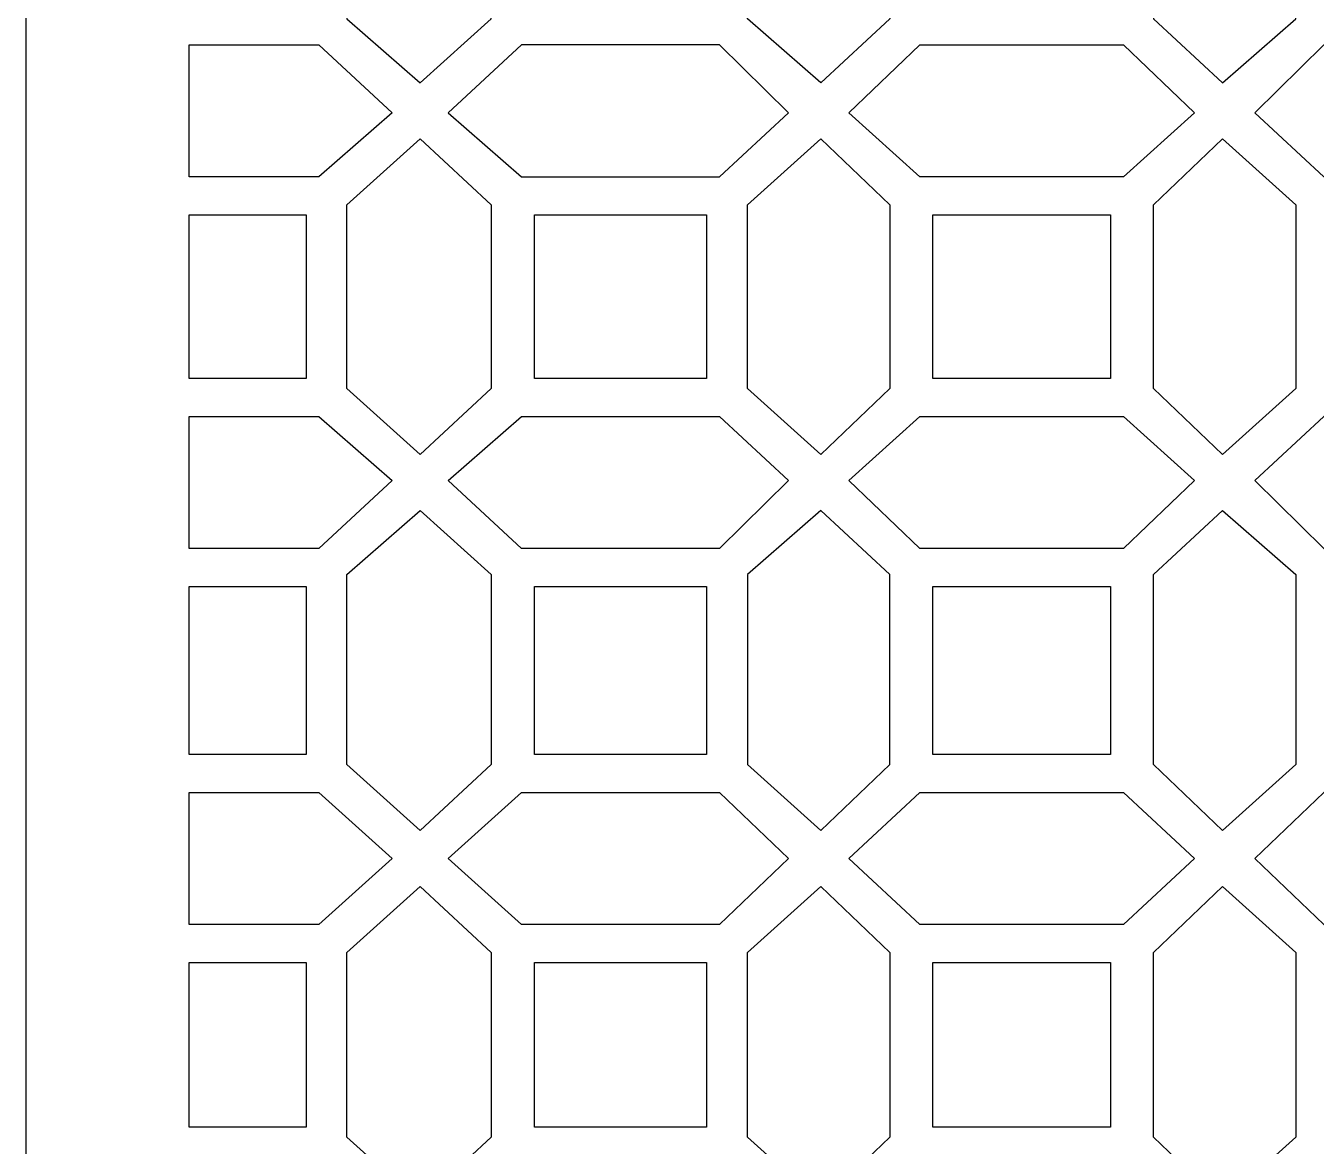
# Model space of a CAD drawing. Header units: centimetres. Extents: x -15.2 to -1.9, y -9.5 to 9.5.
# Drawn here: x -15.181 to -12.348, y -2.663 to -0.204 of the extents above; entities that cross this region are included whole.
import ezdxf

# ---------------------------------------------------------------- set-up
doc = ezdxf.new("R2010")
doc.units = ezdxf.units.CM
doc.header["$MEASUREMENT"] = 0
doc.layers.add('layer 1', color=7, linetype='Continuous')

msp = doc.modelspace()

# ---------------------------------------------------------------- linework, layer by layer
at = {"layer": 'layer 1', "color": 250}
for points, knots in [([(-15.18113, 9.50001), (-15.18113, 9.50001), (-9.08679, 9.50001), (-9.08679, 9.50001), (-9.08679, 9.50001), (-9.08679, 9.50001), (-9.08679, -9.5), (-9.08679, -9.5), (-9.08679, -9.5), (-9.08679, -9.5), (-15.18113, -9.5), (-15.18113, -9.5), (-15.18113, -9.5), (-15.18113, -9.5), (-15.18113, 9.50001), (-15.18113, 9.50001)], [0, 0, 0, 0, 0.2, 0.2, 0.2, 0.2, 0.4, 0.4, 0.4, 0.4, 0.6, 0.6, 0.6, 0.6, 1, 1, 1, 1]), ([(-14.15913, 0.22852), (-14.15913, 0.22852), (-14.15913, -0.1885), (-14.15913, -0.1885), (-14.15913, -0.1885), (-14.15913, -0.1885), (-14.31517, -0.32898), (-14.31517, -0.32898), (-14.31517, -0.32898), (-14.31517, -0.32898), (-14.4759, -0.18851), (-14.4759, -0.18851), (-14.4759, -0.18851), (-14.4759, -0.18851), (-14.4759, 0.22852), (-14.4759, 0.22852), (-14.4759, 0.22852), (-14.4759, 0.22852), (-14.31516, 0.37357), (-14.31516, 0.37357), (-14.31516, 0.37357), (-14.31516, 0.37357), (-14.15913, 0.22852), (-14.15913, 0.22852)], [0, 0, 0, 0, 0.1428571, 0.1428571, 0.1428571, 0.1428571, 0.2857143, 0.2857143, 0.2857143, 0.2857143, 0.4285714, 0.4285714, 0.4285714, 0.4285714, 0.5714286, 0.5714286, 0.5714286, 0.5714286, 0.7142857, 0.7142857, 0.7142857, 0.7142857, 1, 1, 1, 1]), ([(-13.59644, 0.22852), (-13.59644, 0.22852), (-13.59643, -0.1885), (-13.59643, -0.1885), (-13.59643, -0.1885), (-13.59643, -0.1885), (-13.43547, -0.32898), (-13.43547, -0.32898), (-13.43547, -0.32898), (-13.43547, -0.32898), (-13.28414, -0.18851), (-13.28414, -0.18851), (-13.28414, -0.18851), (-13.28414, -0.18851), (-13.28414, 0.22852), (-13.28414, 0.22852), (-13.28414, 0.22852), (-13.28414, 0.22852), (-13.43546, 0.37357), (-13.43546, 0.37357), (-13.43546, 0.37357), (-13.43546, 0.37357), (-13.59644, 0.22852), (-13.59644, 0.22852)], [0, 0, 0, 0, 0.1428571, 0.1428571, 0.1428571, 0.1428571, 0.2857143, 0.2857143, 0.2857143, 0.2857143, 0.4285714, 0.4285714, 0.4285714, 0.4285714, 0.5714286, 0.5714286, 0.5714286, 0.5714286, 0.7142857, 0.7142857, 0.7142857, 0.7142857, 1, 1, 1, 1]), ([(-12.39269, 0.22852), (-12.39269, 0.22852), (-12.39269, -0.1885), (-12.39269, -0.1885), (-12.39269, -0.1885), (-12.39269, -0.1885), (-12.55366, -0.32898), (-12.55366, -0.32898), (-12.55366, -0.32898), (-12.55366, -0.32898), (-12.70498, -0.18851), (-12.70498, -0.18851), (-12.70498, -0.18851), (-12.70498, -0.18851), (-12.70498, 0.22852), (-12.70498, 0.22852), (-12.70498, 0.22852), (-12.70498, 0.22852), (-12.55366, 0.37357), (-12.55366, 0.37357), (-12.55366, 0.37357), (-12.55366, 0.37357), (-12.39269, 0.22852), (-12.39269, 0.22852)], [0, 0, 0, 0, 0.1428571, 0.1428571, 0.1428571, 0.1428571, 0.2857143, 0.2857143, 0.2857143, 0.2857143, 0.4285714, 0.4285714, 0.4285714, 0.4285714, 0.5714286, 0.5714286, 0.5714286, 0.5714286, 0.7142857, 0.7142857, 0.7142857, 0.7142857, 1, 1, 1, 1]), ([(-14.82264, -0.53542), (-14.82264, -0.53542), (-14.75845, -0.53542), (-14.75845, -0.53542), (-14.75845, -0.53542), (-14.75845, -0.53542), (-14.53755, -0.53542), (-14.53755, -0.53542), (-14.53755, -0.53542), (-14.53755, -0.53542), (-14.37681, -0.39495), (-14.37681, -0.39495), (-14.37681, -0.39495), (-14.37681, -0.39495), (-14.53755, -0.24553), (-14.53755, -0.24553), (-14.53755, -0.24553), (-14.53755, -0.24553), (-14.75845, -0.24553), (-14.75845, -0.24553), (-14.75845, -0.24553), (-14.75845, -0.24553), (-14.82264, -0.24553), (-14.82264, -0.24553), (-14.82264, -0.24553), (-14.82264, -0.24553), (-14.82264, -0.53542), (-14.82264, -0.53542)], [0, 0, 0, 0, 0.125, 0.125, 0.125, 0.125, 0.25, 0.25, 0.25, 0.25, 0.375, 0.375, 0.375, 0.375, 0.5, 0.5, 0.5, 0.5, 0.625, 0.625, 0.625, 0.625, 0.75, 0.75, 0.75, 0.75, 1, 1, 1, 1]), ([(-14.09277, -0.53543), (-14.09277, -0.53543), (-14.25373, -0.39496), (-14.25373, -0.39496), (-14.25373, -0.39496), (-14.25373, -0.39496), (-14.09277, -0.24553), (-14.09277, -0.24553), (-14.09277, -0.24553), (-14.09277, -0.24553), (-13.65786, -0.24553), (-13.65786, -0.24553), (-13.65786, -0.24553), (-13.65786, -0.24553), (-13.50653, -0.39495), (-13.50653, -0.39495), (-13.50653, -0.39495), (-13.50653, -0.39495), (-13.65786, -0.53542), (-13.65786, -0.53542), (-13.65786, -0.53542), (-13.65786, -0.53542), (-14.09277, -0.53543), (-14.09277, -0.53543)], [0, 0, 0, 0, 0.1428571, 0.1428571, 0.1428571, 0.1428571, 0.2857143, 0.2857143, 0.2857143, 0.2857143, 0.4285714, 0.4285714, 0.4285714, 0.4285714, 0.5714286, 0.5714286, 0.5714286, 0.5714286, 0.7142857, 0.7142857, 0.7142857, 0.7142857, 1, 1, 1, 1]), ([(-12.99456, -0.24553), (-12.99456, -0.24553), (-13.21802, -0.24553), (-13.21802, -0.24553), (-13.21802, -0.24553), (-13.21802, -0.24553), (-13.37404, -0.39495), (-13.37404, -0.39495), (-13.37404, -0.39495), (-13.37404, -0.39495), (-13.21802, -0.53542), (-13.21802, -0.53542), (-13.21802, -0.53542), (-13.21802, -0.53542), (-12.99456, -0.53542), (-12.99456, -0.53542), (-12.99456, -0.53542), (-12.99456, -0.53542), (-12.7711, -0.53542), (-12.7711, -0.53542), (-12.7711, -0.53542), (-12.7711, -0.53542), (-12.61509, -0.39495), (-12.61509, -0.39495), (-12.61509, -0.39495), (-12.61509, -0.39495), (-12.7711, -0.24553), (-12.7711, -0.24553), (-12.7711, -0.24553), (-12.7711, -0.24553), (-12.99456, -0.24553), (-12.99456, -0.24553)], [0, 0, 0, 0, 0.1111111, 0.1111111, 0.1111111, 0.1111111, 0.2222222, 0.2222222, 0.2222222, 0.2222222, 0.3333333, 0.3333333, 0.3333333, 0.3333333, 0.4444444, 0.4444444, 0.4444444, 0.4444444, 0.5555556, 0.5555556, 0.5555556, 0.5555556, 0.6666667, 0.6666667, 0.6666667, 0.6666667, 0.7777778, 0.7777778, 0.7777778, 0.7777778, 1, 1, 1, 1]), ([(-11.89636, -0.53543), (-11.89636, -0.53543), (-11.73539, -0.39496), (-11.73539, -0.39496), (-11.73539, -0.39496), (-11.73539, -0.39496), (-11.89635, -0.24553), (-11.89635, -0.24553), (-11.89635, -0.24553), (-11.89635, -0.24553), (-12.33126, -0.24553), (-12.33126, -0.24553), (-12.33126, -0.24553), (-12.33126, -0.24553), (-12.48259, -0.39495), (-12.48259, -0.39495), (-12.48259, -0.39495), (-12.48259, -0.39495), (-12.33126, -0.53542), (-12.33126, -0.53542), (-12.33126, -0.53542), (-12.33126, -0.53542), (-11.89636, -0.53543), (-11.89636, -0.53543)], [0, 0, 0, 0, 0.1428571, 0.1428571, 0.1428571, 0.1428571, 0.2857143, 0.2857143, 0.2857143, 0.2857143, 0.4285714, 0.4285714, 0.4285714, 0.4285714, 0.5714286, 0.5714286, 0.5714286, 0.5714286, 0.7142857, 0.7142857, 0.7142857, 0.7142857, 1, 1, 1, 1]), ([(-14.15913, -0.79853), (-14.15913, -0.79853), (-14.15913, -0.5968), (-14.15913, -0.5968), (-14.15913, -0.5968), (-14.15913, -0.5968), (-14.31516, -0.45197), (-14.31516, -0.45197), (-14.31516, -0.45197), (-14.31516, -0.45197), (-14.4759, -0.59681), (-14.4759, -0.59681), (-14.4759, -0.59681), (-14.4759, -0.59681), (-14.4759, -0.79853), (-14.4759, -0.79853), (-14.4759, -0.79853), (-14.4759, -0.79853), (-14.4759, -1.00025), (-14.4759, -1.00025), (-14.4759, -1.00025), (-14.4759, -1.00025), (-14.31516, -1.14509), (-14.31516, -1.14509), (-14.31516, -1.14509), (-14.31516, -1.14509), (-14.15913, -1.00026), (-14.15913, -1.00026), (-14.15913, -1.00026), (-14.15913, -1.00026), (-14.15913, -0.79853), (-14.15913, -0.79853)], [0, 0, 0, 0, 0.1111111, 0.1111111, 0.1111111, 0.1111111, 0.2222222, 0.2222222, 0.2222222, 0.2222222, 0.3333333, 0.3333333, 0.3333333, 0.3333333, 0.4444444, 0.4444444, 0.4444444, 0.4444444, 0.5555556, 0.5555556, 0.5555556, 0.5555556, 0.6666667, 0.6666667, 0.6666667, 0.6666667, 0.7777778, 0.7777778, 0.7777778, 0.7777778, 1, 1, 1, 1]), ([(-13.28414, -0.79853), (-13.28414, -0.79853), (-13.28414, -0.5968), (-13.28414, -0.5968), (-13.28414, -0.5968), (-13.28414, -0.5968), (-13.43547, -0.45197), (-13.43547, -0.45197), (-13.43547, -0.45197), (-13.43547, -0.45197), (-13.59643, -0.5968), (-13.59643, -0.5968), (-13.59643, -0.5968), (-13.59643, -0.5968), (-13.59643, -0.79853), (-13.59643, -0.79853), (-13.59643, -0.79853), (-13.59643, -0.79853), (-13.59643, -1.00026), (-13.59643, -1.00026), (-13.59643, -1.00026), (-13.59643, -1.00026), (-13.43547, -1.14509), (-13.43547, -1.14509), (-13.43547, -1.14509), (-13.43547, -1.14509), (-13.28414, -1.00026), (-13.28414, -1.00026), (-13.28414, -1.00026), (-13.28414, -1.00026), (-13.28414, -0.79853), (-13.28414, -0.79853)], [0, 0, 0, 0, 0.1111111, 0.1111111, 0.1111111, 0.1111111, 0.2222222, 0.2222222, 0.2222222, 0.2222222, 0.3333333, 0.3333333, 0.3333333, 0.3333333, 0.4444444, 0.4444444, 0.4444444, 0.4444444, 0.5555556, 0.5555556, 0.5555556, 0.5555556, 0.6666667, 0.6666667, 0.6666667, 0.6666667, 0.7777778, 0.7777778, 0.7777778, 0.7777778, 1, 1, 1, 1]), ([(-12.39269, -0.79853), (-12.39269, -0.79853), (-12.39269, -0.5968), (-12.39269, -0.5968), (-12.39269, -0.5968), (-12.39269, -0.5968), (-12.55365, -0.45197), (-12.55365, -0.45197), (-12.55365, -0.45197), (-12.55365, -0.45197), (-12.70498, -0.5968), (-12.70498, -0.5968), (-12.70498, -0.5968), (-12.70498, -0.5968), (-12.70498, -0.79853), (-12.70498, -0.79853), (-12.70498, -0.79853), (-12.70498, -0.79853), (-12.70498, -1.00026), (-12.70498, -1.00026), (-12.70498, -1.00026), (-12.70498, -1.00026), (-12.55365, -1.14509), (-12.55365, -1.14509), (-12.55365, -1.14509), (-12.55365, -1.14509), (-12.39269, -1.00026), (-12.39269, -1.00026), (-12.39269, -1.00026), (-12.39269, -1.00026), (-12.39269, -0.79853), (-12.39269, -0.79853)], [0, 0, 0, 0, 0.1111111, 0.1111111, 0.1111111, 0.1111111, 0.2222222, 0.2222222, 0.2222222, 0.2222222, 0.3333333, 0.3333333, 0.3333333, 0.3333333, 0.4444444, 0.4444444, 0.4444444, 0.4444444, 0.5555556, 0.5555556, 0.5555556, 0.5555556, 0.6666667, 0.6666667, 0.6666667, 0.6666667, 0.7777778, 0.7777778, 0.7777778, 0.7777778, 1, 1, 1, 1]), ([(-14.82264, -0.97819), (-14.82264, -0.97819), (-14.75845, -0.97819), (-14.75845, -0.97819), (-14.75845, -0.97819), (-14.75845, -0.97819), (-14.56579, -0.97819), (-14.56579, -0.97819), (-14.56579, -0.97819), (-14.56579, -0.97819), (-14.56579, -0.79853), (-14.56579, -0.79853), (-14.56579, -0.79853), (-14.56579, -0.79853), (-14.56579, -0.61887), (-14.56579, -0.61887), (-14.56579, -0.61887), (-14.56579, -0.61887), (-14.75845, -0.61887), (-14.75845, -0.61887), (-14.75845, -0.61887), (-14.75845, -0.61887), (-14.82264, -0.61887), (-14.82264, -0.61887), (-14.82264, -0.61887), (-14.82264, -0.61887), (-14.82264, -0.97819), (-14.82264, -0.97819)], [0, 0, 0, 0, 0.125, 0.125, 0.125, 0.125, 0.25, 0.25, 0.25, 0.25, 0.375, 0.375, 0.375, 0.375, 0.5, 0.5, 0.5, 0.5, 0.625, 0.625, 0.625, 0.625, 0.75, 0.75, 0.75, 0.75, 1, 1, 1, 1]), ([(-13.68633, -0.79853), (-13.68633, -0.79853), (-13.68634, -0.61887), (-13.68634, -0.61887), (-13.68634, -0.61887), (-13.68634, -0.61887), (-14.06452, -0.61887), (-14.06452, -0.61887), (-14.06452, -0.61887), (-14.06452, -0.61887), (-14.06452, -0.79853), (-14.06452, -0.79853), (-14.06452, -0.79853), (-14.06452, -0.79853), (-14.06452, -0.97819), (-14.06452, -0.97819), (-14.06452, -0.97819), (-14.06452, -0.97819), (-13.68634, -0.97819), (-13.68634, -0.97819), (-13.68634, -0.97819), (-13.68634, -0.97819), (-13.68633, -0.79853), (-13.68633, -0.79853)], [0, 0, 0, 0, 0.1428571, 0.1428571, 0.1428571, 0.1428571, 0.2857143, 0.2857143, 0.2857143, 0.2857143, 0.4285714, 0.4285714, 0.4285714, 0.4285714, 0.5714286, 0.5714286, 0.5714286, 0.5714286, 0.7142857, 0.7142857, 0.7142857, 0.7142857, 1, 1, 1, 1]), ([(-12.79935, -0.79853), (-12.79935, -0.79853), (-12.79935, -0.61887), (-12.79935, -0.61887), (-12.79935, -0.61887), (-12.79935, -0.61887), (-12.99456, -0.61887), (-12.99456, -0.61887), (-12.99456, -0.61887), (-12.99456, -0.61887), (-13.18977, -0.61887), (-13.18977, -0.61887), (-13.18977, -0.61887), (-13.18977, -0.61887), (-13.18977, -0.79853), (-13.18977, -0.79853), (-13.18977, -0.79853), (-13.18977, -0.79853), (-13.18977, -0.97819), (-13.18977, -0.97819), (-13.18977, -0.97819), (-13.18977, -0.97819), (-12.99456, -0.97819), (-12.99456, -0.97819), (-12.99456, -0.97819), (-12.99456, -0.97819), (-12.79935, -0.97819), (-12.79935, -0.97819), (-12.79935, -0.97819), (-12.79935, -0.97819), (-12.79935, -0.79853), (-12.79935, -0.79853)], [0, 0, 0, 0, 0.1111111, 0.1111111, 0.1111111, 0.1111111, 0.2222222, 0.2222222, 0.2222222, 0.2222222, 0.3333333, 0.3333333, 0.3333333, 0.3333333, 0.4444444, 0.4444444, 0.4444444, 0.4444444, 0.5555556, 0.5555556, 0.5555556, 0.5555556, 0.6666667, 0.6666667, 0.6666667, 0.6666667, 0.7777778, 0.7777778, 0.7777778, 0.7777778, 1, 1, 1, 1]), ([(-14.82264, -1.35153), (-14.82264, -1.35153), (-14.75845, -1.35153), (-14.75845, -1.35153), (-14.75845, -1.35153), (-14.75845, -1.35153), (-14.53755, -1.35153), (-14.53755, -1.35153), (-14.53755, -1.35153), (-14.53755, -1.35153), (-14.37681, -1.20211), (-14.37681, -1.20211), (-14.37681, -1.20211), (-14.37681, -1.20211), (-14.53755, -1.06164), (-14.53755, -1.06164), (-14.53755, -1.06164), (-14.53755, -1.06164), (-14.75845, -1.06164), (-14.75845, -1.06164), (-14.75845, -1.06164), (-14.75845, -1.06164), (-14.82264, -1.06164), (-14.82264, -1.06164), (-14.82264, -1.06164), (-14.82264, -1.06164), (-14.82264, -1.35153), (-14.82264, -1.35153)], [0, 0, 0, 0, 0.125, 0.125, 0.125, 0.125, 0.25, 0.25, 0.25, 0.25, 0.375, 0.375, 0.375, 0.375, 0.5, 0.5, 0.5, 0.5, 0.625, 0.625, 0.625, 0.625, 0.75, 0.75, 0.75, 0.75, 1, 1, 1, 1]), ([(-14.09277, -1.06163), (-14.09277, -1.06163), (-14.25373, -1.2021), (-14.25373, -1.2021), (-14.25373, -1.2021), (-14.25373, -1.2021), (-14.09277, -1.35153), (-14.09277, -1.35153), (-14.09277, -1.35153), (-14.09277, -1.35153), (-13.65786, -1.35153), (-13.65786, -1.35153), (-13.65786, -1.35153), (-13.65786, -1.35153), (-13.50653, -1.20211), (-13.50653, -1.20211), (-13.50653, -1.20211), (-13.50653, -1.20211), (-13.65786, -1.06164), (-13.65786, -1.06164), (-13.65786, -1.06164), (-13.65786, -1.06164), (-14.09277, -1.06163), (-14.09277, -1.06163)], [0, 0, 0, 0, 0.1428571, 0.1428571, 0.1428571, 0.1428571, 0.2857143, 0.2857143, 0.2857143, 0.2857143, 0.4285714, 0.4285714, 0.4285714, 0.4285714, 0.5714286, 0.5714286, 0.5714286, 0.5714286, 0.7142857, 0.7142857, 0.7142857, 0.7142857, 1, 1, 1, 1]), ([(-12.99456, -1.06164), (-12.99456, -1.06164), (-13.21802, -1.06164), (-13.21802, -1.06164), (-13.21802, -1.06164), (-13.21802, -1.06164), (-13.37404, -1.20211), (-13.37404, -1.20211), (-13.37404, -1.20211), (-13.37404, -1.20211), (-13.21802, -1.35153), (-13.21802, -1.35153), (-13.21802, -1.35153), (-13.21802, -1.35153), (-12.99456, -1.35153), (-12.99456, -1.35153), (-12.99456, -1.35153), (-12.99456, -1.35153), (-12.7711, -1.35153), (-12.7711, -1.35153), (-12.7711, -1.35153), (-12.7711, -1.35153), (-12.61509, -1.20211), (-12.61509, -1.20211), (-12.61509, -1.20211), (-12.61509, -1.20211), (-12.7711, -1.06164), (-12.7711, -1.06164), (-12.7711, -1.06164), (-12.7711, -1.06164), (-12.99456, -1.06164), (-12.99456, -1.06164)], [0, 0, 0, 0, 0.1111111, 0.1111111, 0.1111111, 0.1111111, 0.2222222, 0.2222222, 0.2222222, 0.2222222, 0.3333333, 0.3333333, 0.3333333, 0.3333333, 0.4444444, 0.4444444, 0.4444444, 0.4444444, 0.5555556, 0.5555556, 0.5555556, 0.5555556, 0.6666667, 0.6666667, 0.6666667, 0.6666667, 0.7777778, 0.7777778, 0.7777778, 0.7777778, 1, 1, 1, 1]), ([(-11.89636, -1.06163), (-11.89636, -1.06163), (-11.73539, -1.2021), (-11.73539, -1.2021), (-11.73539, -1.2021), (-11.73539, -1.2021), (-11.89635, -1.35153), (-11.89635, -1.35153), (-11.89635, -1.35153), (-11.89635, -1.35153), (-12.33126, -1.35153), (-12.33126, -1.35153), (-12.33126, -1.35153), (-12.33126, -1.35153), (-12.48259, -1.20211), (-12.48259, -1.20211), (-12.48259, -1.20211), (-12.48259, -1.20211), (-12.33126, -1.06164), (-12.33126, -1.06164), (-12.33126, -1.06164), (-12.33126, -1.06164), (-11.89636, -1.06163), (-11.89636, -1.06163)], [0, 0, 0, 0, 0.1428571, 0.1428571, 0.1428571, 0.1428571, 0.2857143, 0.2857143, 0.2857143, 0.2857143, 0.4285714, 0.4285714, 0.4285714, 0.4285714, 0.5714286, 0.5714286, 0.5714286, 0.5714286, 0.7142857, 0.7142857, 0.7142857, 0.7142857, 1, 1, 1, 1]), ([(-14.15913, -1.82558), (-14.15913, -1.82558), (-14.15913, -1.40856), (-14.15913, -1.40856), (-14.15913, -1.40856), (-14.15913, -1.40856), (-14.31517, -1.26808), (-14.31517, -1.26808), (-14.31517, -1.26808), (-14.31517, -1.26808), (-14.4759, -1.40855), (-14.4759, -1.40855), (-14.4759, -1.40855), (-14.4759, -1.40855), (-14.4759, -1.82558), (-14.4759, -1.82558), (-14.4759, -1.82558), (-14.4759, -1.82558), (-14.31516, -1.97063), (-14.31516, -1.97063), (-14.31516, -1.97063), (-14.31516, -1.97063), (-14.15913, -1.82558), (-14.15913, -1.82558)], [0, 0, 0, 0, 0.1428571, 0.1428571, 0.1428571, 0.1428571, 0.2857143, 0.2857143, 0.2857143, 0.2857143, 0.4285714, 0.4285714, 0.4285714, 0.4285714, 0.5714286, 0.5714286, 0.5714286, 0.5714286, 0.7142857, 0.7142857, 0.7142857, 0.7142857, 1, 1, 1, 1]), ([(-13.59644, -1.82558), (-13.59644, -1.82558), (-13.59643, -1.40856), (-13.59643, -1.40856), (-13.59643, -1.40856), (-13.59643, -1.40856), (-13.43547, -1.26808), (-13.43547, -1.26808), (-13.43547, -1.26808), (-13.43547, -1.26808), (-13.28414, -1.40855), (-13.28414, -1.40855), (-13.28414, -1.40855), (-13.28414, -1.40855), (-13.28414, -1.82558), (-13.28414, -1.82558), (-13.28414, -1.82558), (-13.28414, -1.82558), (-13.43546, -1.97063), (-13.43546, -1.97063), (-13.43546, -1.97063), (-13.43546, -1.97063), (-13.59644, -1.82558), (-13.59644, -1.82558)], [0, 0, 0, 0, 0.1428571, 0.1428571, 0.1428571, 0.1428571, 0.2857143, 0.2857143, 0.2857143, 0.2857143, 0.4285714, 0.4285714, 0.4285714, 0.4285714, 0.5714286, 0.5714286, 0.5714286, 0.5714286, 0.7142857, 0.7142857, 0.7142857, 0.7142857, 1, 1, 1, 1]), ([(-12.39269, -1.82558), (-12.39269, -1.82558), (-12.39269, -1.40856), (-12.39269, -1.40856), (-12.39269, -1.40856), (-12.39269, -1.40856), (-12.55366, -1.26808), (-12.55366, -1.26808), (-12.55366, -1.26808), (-12.55366, -1.26808), (-12.70498, -1.40855), (-12.70498, -1.40855), (-12.70498, -1.40855), (-12.70498, -1.40855), (-12.70498, -1.82558), (-12.70498, -1.82558), (-12.70498, -1.82558), (-12.70498, -1.82558), (-12.55366, -1.97063), (-12.55366, -1.97063), (-12.55366, -1.97063), (-12.55366, -1.97063), (-12.39269, -1.82558), (-12.39269, -1.82558)], [0, 0, 0, 0, 0.1428571, 0.1428571, 0.1428571, 0.1428571, 0.2857143, 0.2857143, 0.2857143, 0.2857143, 0.4285714, 0.4285714, 0.4285714, 0.4285714, 0.5714286, 0.5714286, 0.5714286, 0.5714286, 0.7142857, 0.7142857, 0.7142857, 0.7142857, 1, 1, 1, 1]), ([(-14.82264, -1.80373), (-14.82264, -1.80373), (-14.75845, -1.80373), (-14.75845, -1.80373), (-14.75845, -1.80373), (-14.75845, -1.80373), (-14.56579, -1.80373), (-14.56579, -1.80373), (-14.56579, -1.80373), (-14.56579, -1.80373), (-14.56579, -1.43497), (-14.56579, -1.43497), (-14.56579, -1.43497), (-14.56579, -1.43497), (-14.75845, -1.43497), (-14.75845, -1.43497), (-14.75845, -1.43497), (-14.75845, -1.43497), (-14.82264, -1.43497), (-14.82264, -1.43497), (-14.82264, -1.43497), (-14.82264, -1.43497), (-14.82264, -1.80373), (-14.82264, -1.80373)], [0, 0, 0, 0, 0.1428571, 0.1428571, 0.1428571, 0.1428571, 0.2857143, 0.2857143, 0.2857143, 0.2857143, 0.4285714, 0.4285714, 0.4285714, 0.4285714, 0.5714286, 0.5714286, 0.5714286, 0.5714286, 0.7142857, 0.7142857, 0.7142857, 0.7142857, 1, 1, 1, 1]), ([(-14.06452, -1.80373), (-14.06452, -1.80373), (-13.68634, -1.80373), (-13.68634, -1.80373), (-13.68634, -1.80373), (-13.68634, -1.80373), (-13.68634, -1.43497), (-13.68634, -1.43497), (-13.68634, -1.43497), (-13.68634, -1.43497), (-14.06452, -1.43497), (-14.06452, -1.43497), (-14.06452, -1.43497), (-14.06452, -1.43497), (-14.06452, -1.80373), (-14.06452, -1.80373)], [0, 0, 0, 0, 0.2, 0.2, 0.2, 0.2, 0.4, 0.4, 0.4, 0.4, 0.6, 0.6, 0.6, 0.6, 1, 1, 1, 1]), ([(-12.99456, -1.43497), (-12.99456, -1.43497), (-13.18977, -1.43498), (-13.18977, -1.43498), (-13.18977, -1.43498), (-13.18977, -1.43498), (-13.18978, -1.80372), (-13.18978, -1.80372), (-13.18978, -1.80372), (-13.18978, -1.80372), (-12.99456, -1.80372), (-12.99456, -1.80372), (-12.99456, -1.80372), (-12.99456, -1.80372), (-12.79934, -1.80372), (-12.79934, -1.80372), (-12.79934, -1.80372), (-12.79934, -1.80372), (-12.79935, -1.43498), (-12.79935, -1.43498), (-12.79935, -1.43498), (-12.79935, -1.43498), (-12.99456, -1.43497), (-12.99456, -1.43497)], [0, 0, 0, 0, 0.1428571, 0.1428571, 0.1428571, 0.1428571, 0.2857143, 0.2857143, 0.2857143, 0.2857143, 0.4285714, 0.4285714, 0.4285714, 0.4285714, 0.5714286, 0.5714286, 0.5714286, 0.5714286, 0.7142857, 0.7142857, 0.7142857, 0.7142857, 1, 1, 1, 1]), ([(-14.82264, -2.17685), (-14.82264, -2.17685), (-14.75845, -2.17685), (-14.75845, -2.17685), (-14.75845, -2.17685), (-14.75845, -2.17685), (-14.53755, -2.17686), (-14.53755, -2.17686), (-14.53755, -2.17686), (-14.53755, -2.17686), (-14.37681, -2.0318), (-14.37681, -2.0318), (-14.37681, -2.0318), (-14.37681, -2.0318), (-14.53755, -1.88719), (-14.53755, -1.88719), (-14.53755, -1.88719), (-14.53755, -1.88719), (-14.75845, -1.88718), (-14.75845, -1.88718), (-14.75845, -1.88718), (-14.75845, -1.88718), (-14.82264, -1.88718), (-14.82264, -1.88718), (-14.82264, -1.88718), (-14.82264, -1.88718), (-14.82264, -2.17685), (-14.82264, -2.17685)], [0, 0, 0, 0, 0.125, 0.125, 0.125, 0.125, 0.25, 0.25, 0.25, 0.25, 0.375, 0.375, 0.375, 0.375, 0.5, 0.5, 0.5, 0.5, 0.625, 0.625, 0.625, 0.625, 0.75, 0.75, 0.75, 0.75, 1, 1, 1, 1]), ([(-14.09277, -1.88719), (-14.09277, -1.88719), (-14.25373, -2.0318), (-14.25373, -2.0318), (-14.25373, -2.0318), (-14.25373, -2.0318), (-14.09277, -2.17686), (-14.09277, -2.17686), (-14.09277, -2.17686), (-14.09277, -2.17686), (-13.65786, -2.17686), (-13.65786, -2.17686), (-13.65786, -2.17686), (-13.65786, -2.17686), (-13.50653, -2.0318), (-13.50653, -2.0318), (-13.50653, -2.0318), (-13.50653, -2.0318), (-13.65786, -1.88719), (-13.65786, -1.88719), (-13.65786, -1.88719), (-13.65786, -1.88719), (-14.09277, -1.88719), (-14.09277, -1.88719)], [0, 0, 0, 0, 0.1428571, 0.1428571, 0.1428571, 0.1428571, 0.2857143, 0.2857143, 0.2857143, 0.2857143, 0.4285714, 0.4285714, 0.4285714, 0.4285714, 0.5714286, 0.5714286, 0.5714286, 0.5714286, 0.7142857, 0.7142857, 0.7142857, 0.7142857, 1, 1, 1, 1]), ([(-12.99456, -1.88718), (-12.99456, -1.88718), (-13.21802, -1.88718), (-13.21802, -1.88718), (-13.21802, -1.88718), (-13.21802, -1.88718), (-13.37404, -2.0318), (-13.37404, -2.0318), (-13.37404, -2.0318), (-13.37404, -2.0318), (-13.21802, -2.17686), (-13.21802, -2.17686), (-13.21802, -2.17686), (-13.21802, -2.17686), (-12.99456, -2.17686), (-12.99456, -2.17686), (-12.99456, -2.17686), (-12.99456, -2.17686), (-12.7711, -2.17686), (-12.7711, -2.17686), (-12.7711, -2.17686), (-12.7711, -2.17686), (-12.61509, -2.0318), (-12.61509, -2.0318), (-12.61509, -2.0318), (-12.61509, -2.0318), (-12.77111, -1.88718), (-12.77111, -1.88718), (-12.77111, -1.88718), (-12.77111, -1.88718), (-12.99456, -1.88718), (-12.99456, -1.88718)], [0, 0, 0, 0, 0.1111111, 0.1111111, 0.1111111, 0.1111111, 0.2222222, 0.2222222, 0.2222222, 0.2222222, 0.3333333, 0.3333333, 0.3333333, 0.3333333, 0.4444444, 0.4444444, 0.4444444, 0.4444444, 0.5555556, 0.5555556, 0.5555556, 0.5555556, 0.6666667, 0.6666667, 0.6666667, 0.6666667, 0.7777778, 0.7777778, 0.7777778, 0.7777778, 1, 1, 1, 1]), ([(-11.89636, -1.88719), (-11.89636, -1.88719), (-11.73539, -2.0318), (-11.73539, -2.0318), (-11.73539, -2.0318), (-11.73539, -2.0318), (-11.89635, -2.17686), (-11.89635, -2.17686), (-11.89635, -2.17686), (-11.89635, -2.17686), (-12.33126, -2.17686), (-12.33126, -2.17686), (-12.33126, -2.17686), (-12.33126, -2.17686), (-12.48259, -2.0318), (-12.48259, -2.0318), (-12.48259, -2.0318), (-12.48259, -2.0318), (-12.33126, -1.88719), (-12.33126, -1.88719), (-12.33126, -1.88719), (-12.33126, -1.88719), (-11.89636, -1.88719), (-11.89636, -1.88719)], [0, 0, 0, 0, 0.1428571, 0.1428571, 0.1428571, 0.1428571, 0.2857143, 0.2857143, 0.2857143, 0.2857143, 0.4285714, 0.4285714, 0.4285714, 0.4285714, 0.5714286, 0.5714286, 0.5714286, 0.5714286, 0.7142857, 0.7142857, 0.7142857, 0.7142857, 1, 1, 1, 1]), ([(-14.15913, -2.4409), (-14.15913, -2.4409), (-14.15913, -2.23824), (-14.15913, -2.23824), (-14.15913, -2.23824), (-14.15913, -2.23824), (-14.31515, -2.0934), (-14.31515, -2.0934), (-14.31515, -2.0934), (-14.31515, -2.0934), (-14.4759, -2.23824), (-14.4759, -2.23824), (-14.4759, -2.23824), (-14.4759, -2.23824), (-14.4759, -2.4409), (-14.4759, -2.4409), (-14.4759, -2.4409), (-14.4759, -2.4409), (-14.4759, -2.64356), (-14.4759, -2.64356), (-14.4759, -2.64356), (-14.4759, -2.64356), (-14.31515, -2.7884), (-14.31515, -2.7884), (-14.31515, -2.7884), (-14.31515, -2.7884), (-14.15913, -2.64356), (-14.15913, -2.64356), (-14.15913, -2.64356), (-14.15913, -2.64356), (-14.15913, -2.4409), (-14.15913, -2.4409)], [0, 0, 0, 0, 0.1111111, 0.1111111, 0.1111111, 0.1111111, 0.2222222, 0.2222222, 0.2222222, 0.2222222, 0.3333333, 0.3333333, 0.3333333, 0.3333333, 0.4444444, 0.4444444, 0.4444444, 0.4444444, 0.5555556, 0.5555556, 0.5555556, 0.5555556, 0.6666667, 0.6666667, 0.6666667, 0.6666667, 0.7777778, 0.7777778, 0.7777778, 0.7777778, 1, 1, 1, 1]), ([(-13.28414, -2.4409), (-13.28414, -2.4409), (-13.28414, -2.23824), (-13.28414, -2.23824), (-13.28414, -2.23824), (-13.28414, -2.23824), (-13.43547, -2.0934), (-13.43547, -2.0934), (-13.43547, -2.0934), (-13.43547, -2.0934), (-13.59643, -2.23824), (-13.59643, -2.23824), (-13.59643, -2.23824), (-13.59643, -2.23824), (-13.59643, -2.4409), (-13.59643, -2.4409), (-13.59643, -2.4409), (-13.59643, -2.4409), (-13.59643, -2.64356), (-13.59643, -2.64356), (-13.59643, -2.64356), (-13.59643, -2.64356), (-13.43547, -2.7884), (-13.43547, -2.7884), (-13.43547, -2.7884), (-13.43547, -2.7884), (-13.28414, -2.64356), (-13.28414, -2.64356), (-13.28414, -2.64356), (-13.28414, -2.64356), (-13.28414, -2.4409), (-13.28414, -2.4409)], [0, 0, 0, 0, 0.1111111, 0.1111111, 0.1111111, 0.1111111, 0.2222222, 0.2222222, 0.2222222, 0.2222222, 0.3333333, 0.3333333, 0.3333333, 0.3333333, 0.4444444, 0.4444444, 0.4444444, 0.4444444, 0.5555556, 0.5555556, 0.5555556, 0.5555556, 0.6666667, 0.6666667, 0.6666667, 0.6666667, 0.7777778, 0.7777778, 0.7777778, 0.7777778, 1, 1, 1, 1]), ([(-12.39269, -2.4409), (-12.39269, -2.4409), (-12.39269, -2.23824), (-12.39269, -2.23824), (-12.39269, -2.23824), (-12.39269, -2.23824), (-12.55366, -2.0934), (-12.55366, -2.0934), (-12.55366, -2.0934), (-12.55366, -2.0934), (-12.70498, -2.23824), (-12.70498, -2.23824), (-12.70498, -2.23824), (-12.70498, -2.23824), (-12.70498, -2.4409), (-12.70498, -2.4409), (-12.70498, -2.4409), (-12.70498, -2.4409), (-12.70498, -2.64356), (-12.70498, -2.64356), (-12.70498, -2.64356), (-12.70498, -2.64356), (-12.55366, -2.7884), (-12.55366, -2.7884), (-12.55366, -2.7884), (-12.55366, -2.7884), (-12.39269, -2.64356), (-12.39269, -2.64356), (-12.39269, -2.64356), (-12.39269, -2.64356), (-12.39269, -2.4409), (-12.39269, -2.4409)], [0, 0, 0, 0, 0.1111111, 0.1111111, 0.1111111, 0.1111111, 0.2222222, 0.2222222, 0.2222222, 0.2222222, 0.3333333, 0.3333333, 0.3333333, 0.3333333, 0.4444444, 0.4444444, 0.4444444, 0.4444444, 0.5555556, 0.5555556, 0.5555556, 0.5555556, 0.6666667, 0.6666667, 0.6666667, 0.6666667, 0.7777778, 0.7777778, 0.7777778, 0.7777778, 1, 1, 1, 1]), ([(-14.82264, -2.6217), (-14.82264, -2.6217), (-14.75845, -2.6217), (-14.75845, -2.6217), (-14.75845, -2.6217), (-14.75845, -2.6217), (-14.56579, -2.6217), (-14.56579, -2.6217), (-14.56579, -2.6217), (-14.56579, -2.6217), (-14.56579, -2.4409), (-14.56579, -2.4409), (-14.56579, -2.4409), (-14.56579, -2.4409), (-14.56579, -2.2601), (-14.56579, -2.2601), (-14.56579, -2.2601), (-14.56579, -2.2601), (-14.75845, -2.2601), (-14.75845, -2.2601), (-14.75845, -2.2601), (-14.75845, -2.2601), (-14.82264, -2.2601), (-14.82264, -2.2601), (-14.82264, -2.2601), (-14.82264, -2.2601), (-14.82264, -2.6217), (-14.82264, -2.6217)], [0, 0, 0, 0, 0.125, 0.125, 0.125, 0.125, 0.25, 0.25, 0.25, 0.25, 0.375, 0.375, 0.375, 0.375, 0.5, 0.5, 0.5, 0.5, 0.625, 0.625, 0.625, 0.625, 0.75, 0.75, 0.75, 0.75, 1, 1, 1, 1]), ([(-13.68634, -2.4409), (-13.68634, -2.4409), (-13.68634, -2.2601), (-13.68634, -2.2601), (-13.68634, -2.2601), (-13.68634, -2.2601), (-14.06452, -2.2601), (-14.06452, -2.2601), (-14.06452, -2.2601), (-14.06452, -2.2601), (-14.06452, -2.4409), (-14.06452, -2.4409), (-14.06452, -2.4409), (-14.06452, -2.4409), (-14.06452, -2.6217), (-14.06452, -2.6217), (-14.06452, -2.6217), (-14.06452, -2.6217), (-13.68634, -2.6217), (-13.68634, -2.6217), (-13.68634, -2.6217), (-13.68634, -2.6217), (-13.68634, -2.4409), (-13.68634, -2.4409)], [0, 0, 0, 0, 0.1428571, 0.1428571, 0.1428571, 0.1428571, 0.2857143, 0.2857143, 0.2857143, 0.2857143, 0.4285714, 0.4285714, 0.4285714, 0.4285714, 0.5714286, 0.5714286, 0.5714286, 0.5714286, 0.7142857, 0.7142857, 0.7142857, 0.7142857, 1, 1, 1, 1]), ([(-12.79935, -2.4409), (-12.79935, -2.4409), (-12.79935, -2.2601), (-12.79935, -2.2601), (-12.79935, -2.2601), (-12.79935, -2.2601), (-12.99456, -2.2601), (-12.99456, -2.2601), (-12.99456, -2.2601), (-12.99456, -2.2601), (-13.18977, -2.2601), (-13.18977, -2.2601), (-13.18977, -2.2601), (-13.18977, -2.2601), (-13.18977, -2.4409), (-13.18977, -2.4409), (-13.18977, -2.4409), (-13.18977, -2.4409), (-13.18977, -2.6217), (-13.18977, -2.6217), (-13.18977, -2.6217), (-13.18977, -2.6217), (-12.99456, -2.6217), (-12.99456, -2.6217), (-12.99456, -2.6217), (-12.99456, -2.6217), (-12.79935, -2.6217), (-12.79935, -2.6217), (-12.79935, -2.6217), (-12.79935, -2.6217), (-12.79935, -2.4409), (-12.79935, -2.4409)], [0, 0, 0, 0, 0.1111111, 0.1111111, 0.1111111, 0.1111111, 0.2222222, 0.2222222, 0.2222222, 0.2222222, 0.3333333, 0.3333333, 0.3333333, 0.3333333, 0.4444444, 0.4444444, 0.4444444, 0.4444444, 0.5555556, 0.5555556, 0.5555556, 0.5555556, 0.6666667, 0.6666667, 0.6666667, 0.6666667, 0.7777778, 0.7777778, 0.7777778, 0.7777778, 1, 1, 1, 1])]:
    msp.add_open_spline(points, degree=3, knots=knots, dxfattribs=at)

doc.saveas('drawing.dxf')
